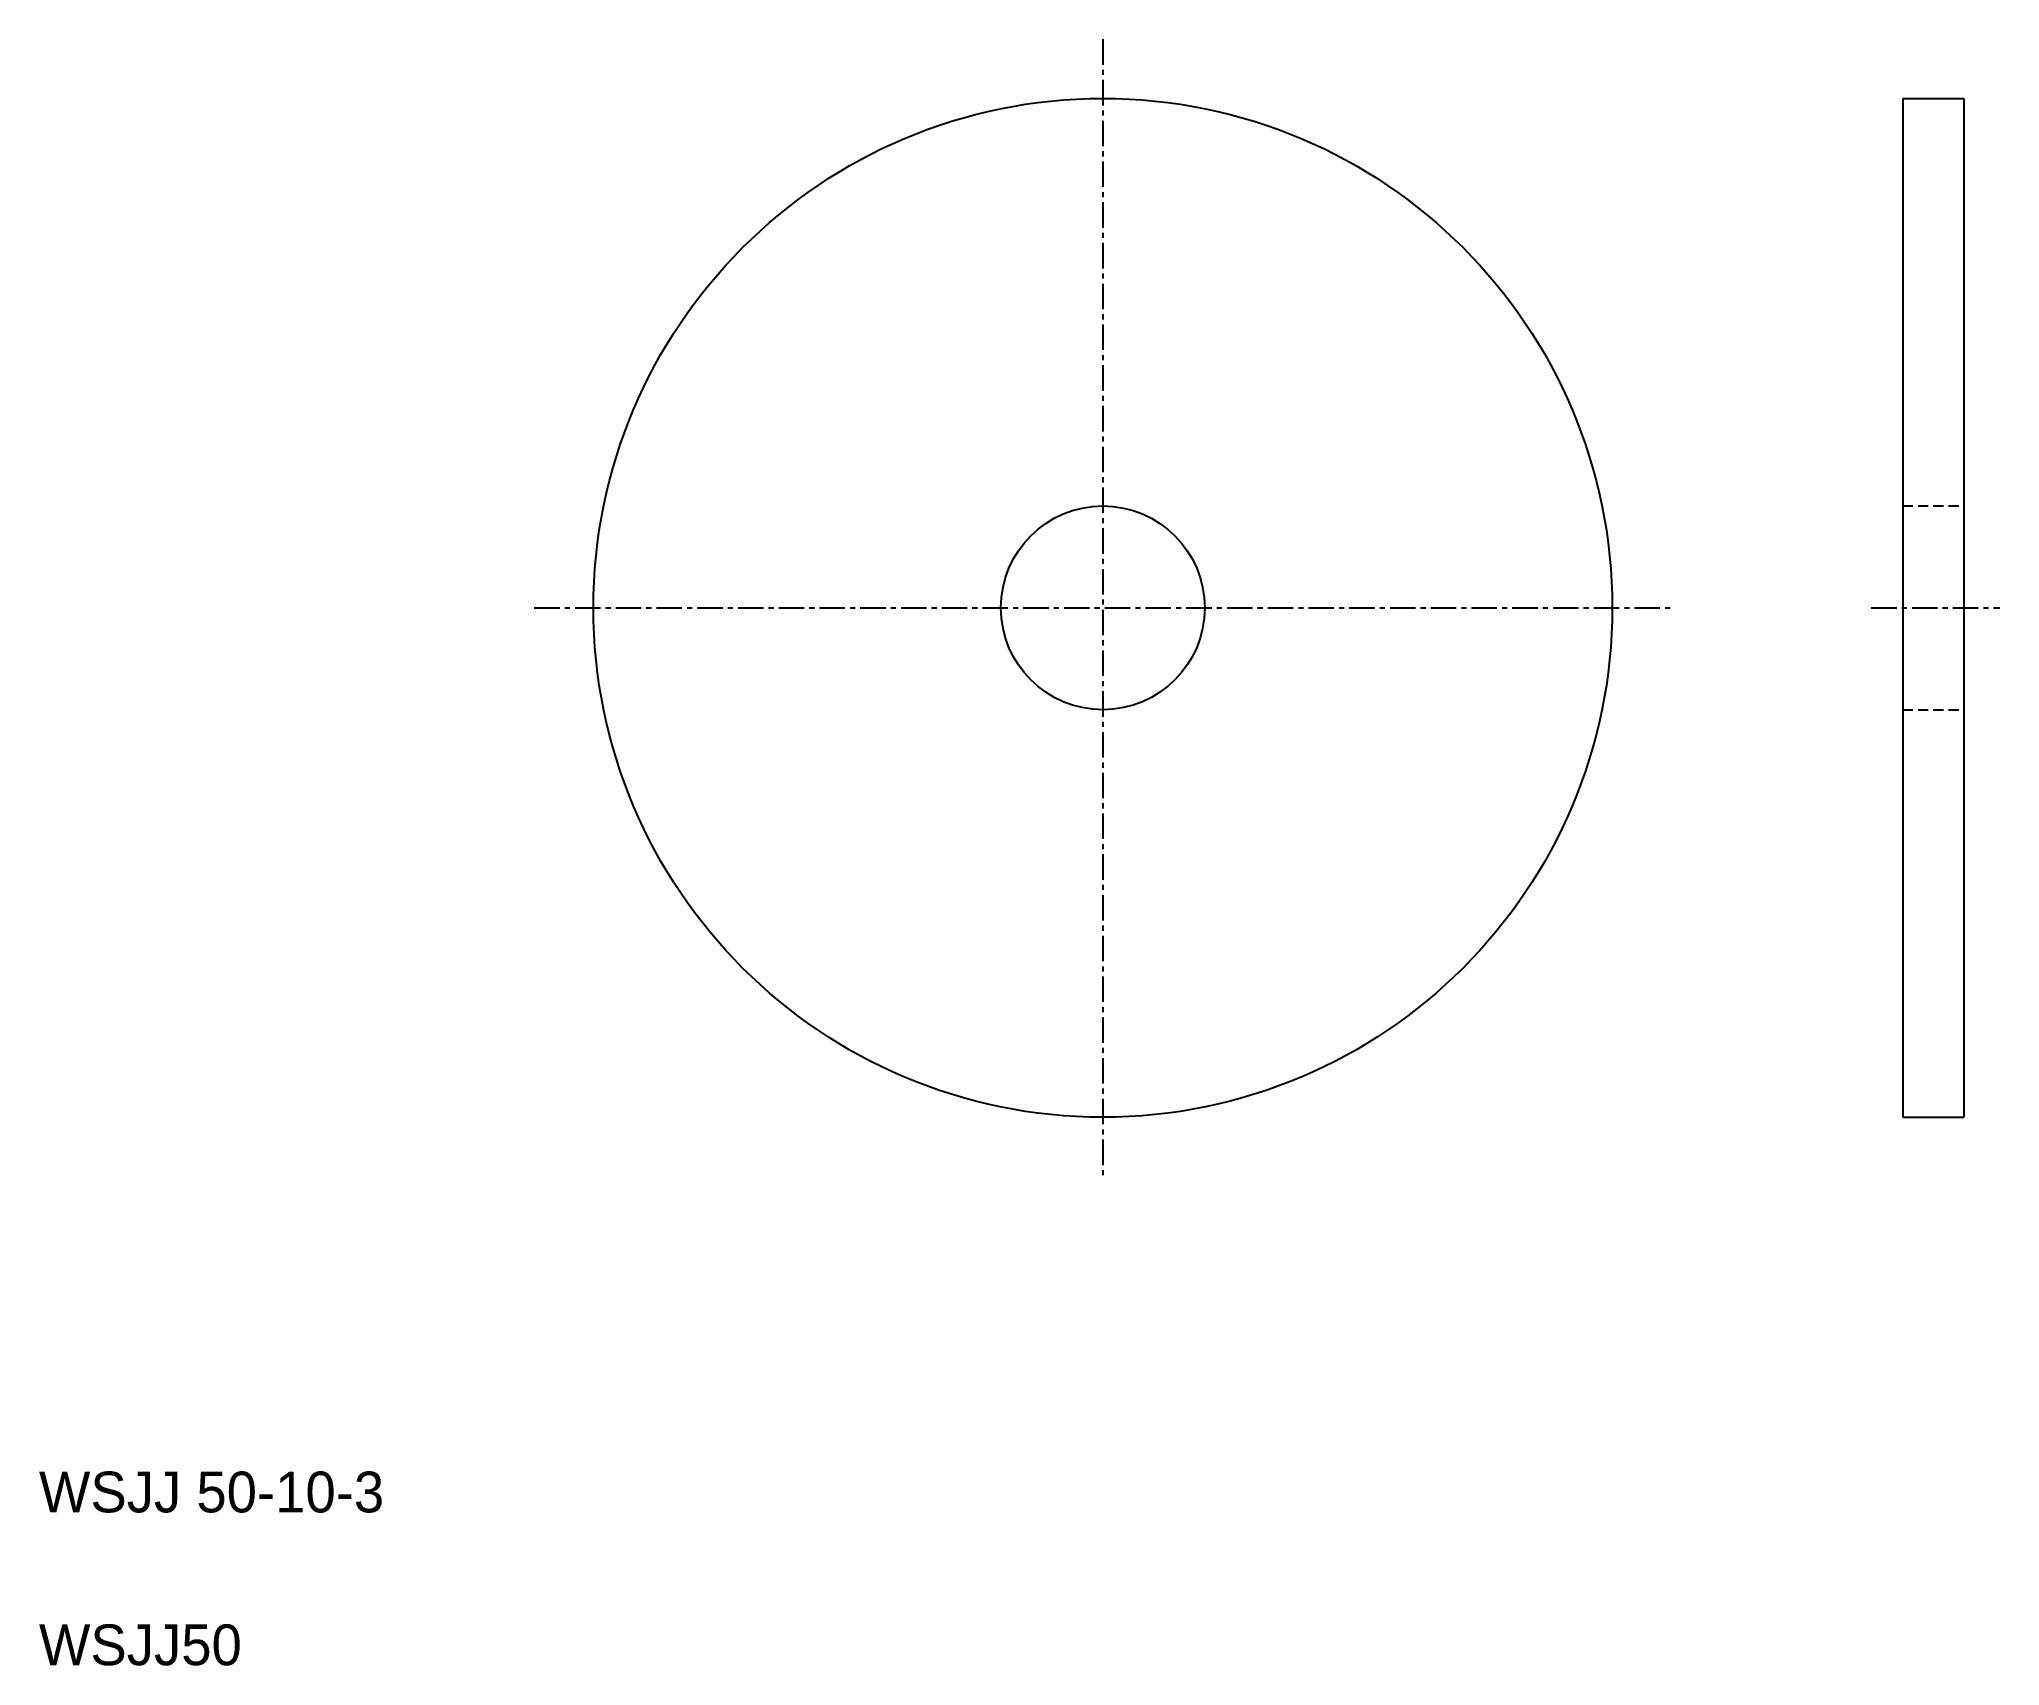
# Model space of a CAD drawing. Extents: x 5 to 101.2, y 5 to 84.8.
import ezdxf

# ---------------------------------------------------------------- set-up
doc = ezdxf.new("R2010")
doc.units = 0
doc.linetypes.add('CENTER', pattern=[2, 1.25, -0.25, 0.25, -0.25])
doc.linetypes.add('DASHED', pattern=[0.75, 0.5, -0.25])
doc.layers.get('0').update_dxf_attribs({"linetype": 'CONTINUOUS'})
doc.layers.add('CENTER', color=1, linetype='CENTER')

msp = doc.modelspace()

# ---------------------------------------------------------------- linework, layer by layer
at = {"color": 7, "linetype": 'CONTINUOUS'}
for p, q in [((96.474, 81.893), (99.474, 81.893)), ((96.474, 81.893), (96.474, 31.893)), ((99.474, 81.893), (99.474, 31.893)), ((96.474, 31.893), (99.474, 31.893))]:
    msp.add_line(p, q, dxfattribs=at)
at = {"color": 3, "linetype": 'DASHED'}
for p, q in [((96.474, 61.893), (99.474, 61.893)), ((96.474, 51.893), (99.474, 51.893))]:
    msp.add_line(p, q, dxfattribs=at)
at = {"color": 7, "linetype": 'CONTINUOUS'}
for radius in [25, 5]:
    msp.add_circle((57.214, 56.893), radius, dxfattribs=at)
at = {"layer": 'CENTER', "color": 1, "linetype": 'CENTER'}
for p, q in [((57.214, 84.798), (57.214, 28.988)), ((29.309, 56.893), (85.119, 56.893)), ((94.93, 56.893), (101.236, 56.893))]:
    msp.add_line(p, q, dxfattribs=at)

# ---------------------------------------------------------------- texts
at = {"color": 7, "linetype": 'CONTINUOUS'}
for s, p in [('WSJJ 50-10-3', (5, 12.5)), ('WSJJ50', (5, 5))]:
    msp.add_text(s, height=2, dxfattribs=at).set_placement(p)

doc.saveas('drawing.dxf')
